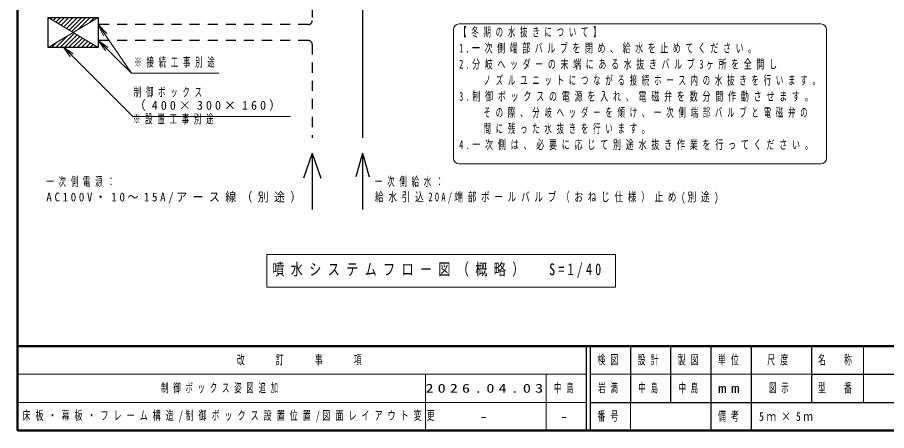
# Model space of a CAD drawing. Units: millimetres on the paper. Extents: x -385 to 0, y -594 to 267.
# Drawn here: x -385 to -168.8, y -594 to -491.3 of the extents above; entities that cross this region are included whole.
import ezdxf
from ezdxf.enums import TextEntityAlignment as Align

# ---------------------------------------------------------------- set-up
doc = ezdxf.new("R2010")
doc.units = ezdxf.units.MM
doc.linetypes.add('USER1', pattern=[4.5, 2.5, -2])
doc.layers.add('1_40', color=7, linetype='Continuous', lineweight=25)
doc.layers.add('LY_3', color=7, linetype='Continuous', lineweight=13)
doc.layers.add('LY_4', color=7, linetype='Continuous')
doc.styles.add('ＭＳ ゴシック', font='')
doc.styles.get('ＭＳ ゴシック').set_extended_font_data('MS Gothic')

msp = doc.modelspace()

# ---------------------------------------------------------------- linework, layer by layer
at = {"layer": '1_40', "linetype": 'USER1'}
for p, q in [((-311.663, -461.796), (-311.663, -492.084)), ((-312.663, -493.084), (-364.884, -493.084)), ((-312.663, -497.051), (-364.884, -497.051)), ((-311.663, -498.051), (-311.663, -521.257))]:
    msp.add_line(p, q, dxfattribs=at)
at = {"layer": '1_40'}
for p, q in [((-299.163, -475.004), (-299.163, -521.257)), ((-377.384, -491.301), (-364.884, -491.301)), ((-377.384, -498.801), (-377.384, -491.301)), ((-364.884, -491.301), (-364.884, -498.801)), ((-364.884, -498.801), (-377.384, -498.801)), ((-311.663, -525.007), (-313.846, -531.248)), ((-311.663, -525.007), (-309.48, -531.248)), ((-311.663, -525.007), (-311.663, -539.05)), ((-299.163, -525.007), (-300.799, -530.905)), ((-299.163, -525.007), (-297.527, -530.905)), ((-299.163, -525.007), (-299.163, -539.05))]:
    msp.add_line(p, q, dxfattribs=at)
at = {"layer": '1_40', "lineweight": 13}
for p, q in [((-364.884, -491.301), (-377.384, -498.801)), ((-377.384, -491.301), (-364.884, -498.801)), ((-376.424, -491.301), (-376.784, -491.66)), ((-375.364, -491.301), (-376.121, -492.058)), ((-374.303, -491.301), (-375.458, -492.456)), ((-373.242, -491.301), (-374.795, -492.854)), ((-372.182, -491.301), (-374.132, -493.251)), ((-371.121, -491.301), (-373.469, -493.649)), ((-370.06, -491.301), (-372.807, -494.047)), ((-369, -491.301), (-372.144, -494.445)), ((-367.939, -491.301), (-371.481, -494.842)), ((-366.878, -491.301), (-369.87, -494.293)), ((-365.818, -491.301), (-367.218, -492.702)), ((-185.107, -492.926), (-275.107, -492.926)), ((-363.601, -495.842), (-364.884, -493.084)), ((-364.884, -493.084), (-362.776, -495.277)), ((-364.884, -493.084), (-363.189, -495.559)), ((-364.884, -493.084), (-356.588, -505.2)), ((-276.507, -494.326), (-276.507, -526.326)), ((-183.707, -526.326), (-183.707, -494.326)), ((-372.522, -495.884), (-375.439, -498.801)), ((-370.818, -495.24), (-374.378, -498.801)), ((-370.155, -495.638), (-373.318, -498.801)), ((-369.492, -496.036), (-372.257, -498.801)), ((-368.829, -496.433), (-371.196, -498.801)), ((-368.166, -496.831), (-370.136, -498.801)), ((-367.503, -497.229), (-369.075, -498.801)), ((-363.094, -499.51), (-364.884, -497.051)), ((-364.884, -497.051), (-362.393, -498.796)), ((-364.884, -497.051), (-362.744, -499.153)), ((-375.173, -497.475), (-376.5, -498.801)), ((-371.836, -501.063), (-373.604, -498.588)), ((-373.604, -498.588), (-371.129, -500.356)), ((-373.604, -498.588), (-371.483, -500.709)), ((-366.84, -497.627), (-368.014, -498.801)), ((-366.177, -498.024), (-366.954, -498.801)), ((-365.514, -498.422), (-365.893, -498.801)), ((-275.107, -527.726), (-185.107, -527.726)), ((-322.982, -550.191), (-322.982, -558.324)), ((-236.182, -550.191), (-322.982, -550.191)), ((-236.182, -558.324), (-236.182, -550.191)), ((-322.982, -558.324), (-236.182, -558.324))]:
    msp.add_line(p, q, dxfattribs=at)
for points in [[(-364.884, -497.051), (-356.588, -505.2), (-334.93, -505.2)], [(-373.604, -498.588), (-356.245, -515.947), (-317.064, -515.947)]]:
    msp.add_lwpolyline(points, dxfattribs=at)
at = {"layer": '1_40', "linetype": 'USER1'}
for centre, start, end in [((-312.663, -492.084), 270, 0), ((-312.663, -498.051), 0, 90)]:
    msp.add_arc(centre, 1, start, end, dxfattribs=at)
at = {"layer": '1_40', "lineweight": 13}
for centre, start, end in [((-275.107, -494.326), 90, 180), ((-185.107, -494.326), 0, 90), ((-275.107, -526.326), 180, 270), ((-185.107, -526.326), 270, 0)]:
    msp.add_arc(centre, 1.4, start, end, dxfattribs=at)
at = {"layer": 'LY_3', "lineweight": 50}
for p, q in [((-385, -327), (-385, -594)), ((-385, -573), (0, -573)), ((-385, -594), (0, -594))]:
    msp.add_line(p, q, dxfattribs=at)
at = {"layer": 'LY_3', "color": 211, "lineweight": 25}
for p, q in [((-243.5, -573), (-243.5, -594)), ((-242.5, -573), (-242.5, -594)), ((-232.5, -573), (-232.5, -587)), ((-222.5, -573), (-222.5, -587)), ((-212.5, -573), (-212.5, -594)), ((-202.5, -573), (-202.5, -587)), ((-187.5, -573), (-187.5, -587)), ((-187.5, -580), (-70, -580)), ((-242.5, -587), (0, -587))]:
    msp.add_line(p, q, dxfattribs=at)
at = {"layer": 'LY_3'}
for p, q in [((-174.5, -573), (-174.5, -587)), ((-385, -580), (-243.5, -580)), ((-283.5, -580), (-283.5, -594)), ((-253.5, -580), (-253.5, -594)), ((-242.5, -580), (-187.5, -580)), ((-385, -587), (-243.5, -587)), ((-232.5, -587), (-232.5, -594))]:
    msp.add_line(p, q, dxfattribs=at)
at = {"layer": 'LY_3', "lineweight": 25}
msp.add_line((-202.5, -587), (-202.5, -594), dxfattribs=at)

# ---------------------------------------------------------------- texts
at = {"layer": '1_40', "style": 'ＭＳ ゴシック'}
for s, insert, char_height, attachment_point in [('\\T1.64;\\W0.6;【冬期の水抜きについて】', (-275.107, -493.826), 2.199, 1), ('\\T1.56;\\W0.65;1.一次側端部バルブを閉め、給水を止めてください。', (-275.107, -497.826), 2.199, 1), ('\\T1.64;\\W0.6;※接続工事別途', (-355.93, -502.55), 2.199, 4), ('\\T1.57;\\W0.65;2.分岐ヘッダーの末端にある水抜きバルブ3ヶ所を全開し', (-275.107, -501.826), 2.199, 1), ('\\T1.64;\\W0.6;\u3000\u3000ノズルユニットにつながる接続ホース内の水抜きを行います。', (-275.107, -505.826), 2.199, 1), ('\\T1.64;\\W0.6;制御ボックス', (-356.064, -509.997), 2.199, 4), ('\\T1.59;\\W0.65;3.制御ボックスの電源を入れ、電磁弁を数分間作動させます。', (-275.107, -509.826), 2.199, 1), ('\\T1.5;（400×300×160）', (-356.064, -513.297), 2.199, 4), ('\\T1.64;\\W0.6;\u3000\u3000その際、分岐ヘッダーを傾け、一次側端部バルブと電磁弁の', (-275.107, -513.826), 2.199, 1), ('\\T1.64;\\W0.6;※設置工事別途', (-356.245, -515.447), 2.199, 1), ('\\T1.64;\\W0.6;\u3000\u3000間に残った水抜きを行います。', (-275.107, -517.826), 2.199, 1), ('\\T1.59;\\W0.65;4.一次側は、必要に応じて別途水抜き作業を行ってください。', (-275.107, -521.826), 2.199, 1), ('\\T1.64;\\W0.6;一次側電源：', (-377.785, -532.216), 2.199, 4), ('\\T1.64;\\W0.6;一次側給水：', (-296.035, -532.216), 2.199, 4), ('\\T1.5;\\W0.9;AC100V・10～15A/アース線（別途）', (-377.785, -536.216), 2.199, 4), ('\\T1.54;\\W0.7;給水引込20A/端部ボールバルブ（おねじ仕様）止め(別途)', (-296.035, -536.216), 2.199, 4), ('\\T1.53;\\W0.75;噴水システムフロー図（概略）\u3000S=1/40', (-321.582, -554.257), 2.933, 4)]:
    msp.add_mtext(s, dxfattribs=dict(at, insert=insert, char_height=char_height, attachment_point=attachment_point))
at = {"layer": 'LY_3', "color": 4, "char_height": 2.346, "attachment_point": 5, "style": 'ＭＳ ゴシック'}
for s, insert in [('\\T1.64;\\W0.6;改\u3000\u3000訂\u3000\u3000事\u3000\u3000項', (-314.25, -576.5)), ('\\T1.64;\\W0.6;検図', (-237.5, -576.5)), ('\\T1.64;\\W0.6;設計', (-227.5, -576.5)), ('\\T1.64;\\W0.6;製図', (-217.5, -576.5)), ('\\T1.64;\\W0.6;単位', (-207.5, -576.5)), ('\\T1.64;\\W0.6;尺度', (-195.25, -576.5)), ('\\T1.64;\\W0.6;名\u3000称', (-181, -576.5)), ('\\T1.5;\\W1.35;mm', (-207.5, -583.5)), ('\\T1.64;\\W0.6;型\u3000番', (-181, -583.5)), ('\\T1.64;\\W0.6;番号', (-237.5, -590.5)), ('\\T1.64;\\W0.6;備考', (-207.5, -590.5))]:
    msp.add_mtext(s, dxfattribs=dict(at, insert=insert))
at = {"layer": 'LY_4', "style": 'ＭＳ ゴシック', "width": 1.35}
for p in [(-270, -590.5), (-250, -590.5)]:
    msp.add_text('-', height=2.199, dxfattribs=at).set_placement(p, align=Align.MIDDLE_LEFT)
at = {"layer": 'LY_4', "char_height": 2.199, "style": 'ＭＳ ゴシック'}
for s, insert, attachment_point in [('\\T1.64;\\W0.6;制御ボックス姿図追加', (-349.25, -583.5), 4), ('\\T1.5;\\W1.35;2026.04.03', (-283.5, -583.5), 4), ('\\T1.64;\\W0.6;中島', (-251.5, -583.5), 4), ('\\T1.64;\\W0.6;岩満', (-237.5, -583.5), 5), ('\\T1.64;\\W0.6;中島', (-227.5, -583.5), 5), ('\\T1.64;\\W0.6;中島', (-217.5, -583.5), 5), ('\\T1.64;\\W0.6;図示', (-198, -583.5), 4), ('\\T1.62;\\W0.65;床板・幕板・フレーム構造/制御ボックス設置位置/図面レイアウト変更', (-383.75, -590.5), 4), ('\\T1.53;\\W0.8;5ｍ×5ｍ', (-200.5, -590.5), 4)]:
    msp.add_mtext(s, dxfattribs=dict(at, insert=insert, attachment_point=attachment_point))

doc.saveas('drawing.dxf')
